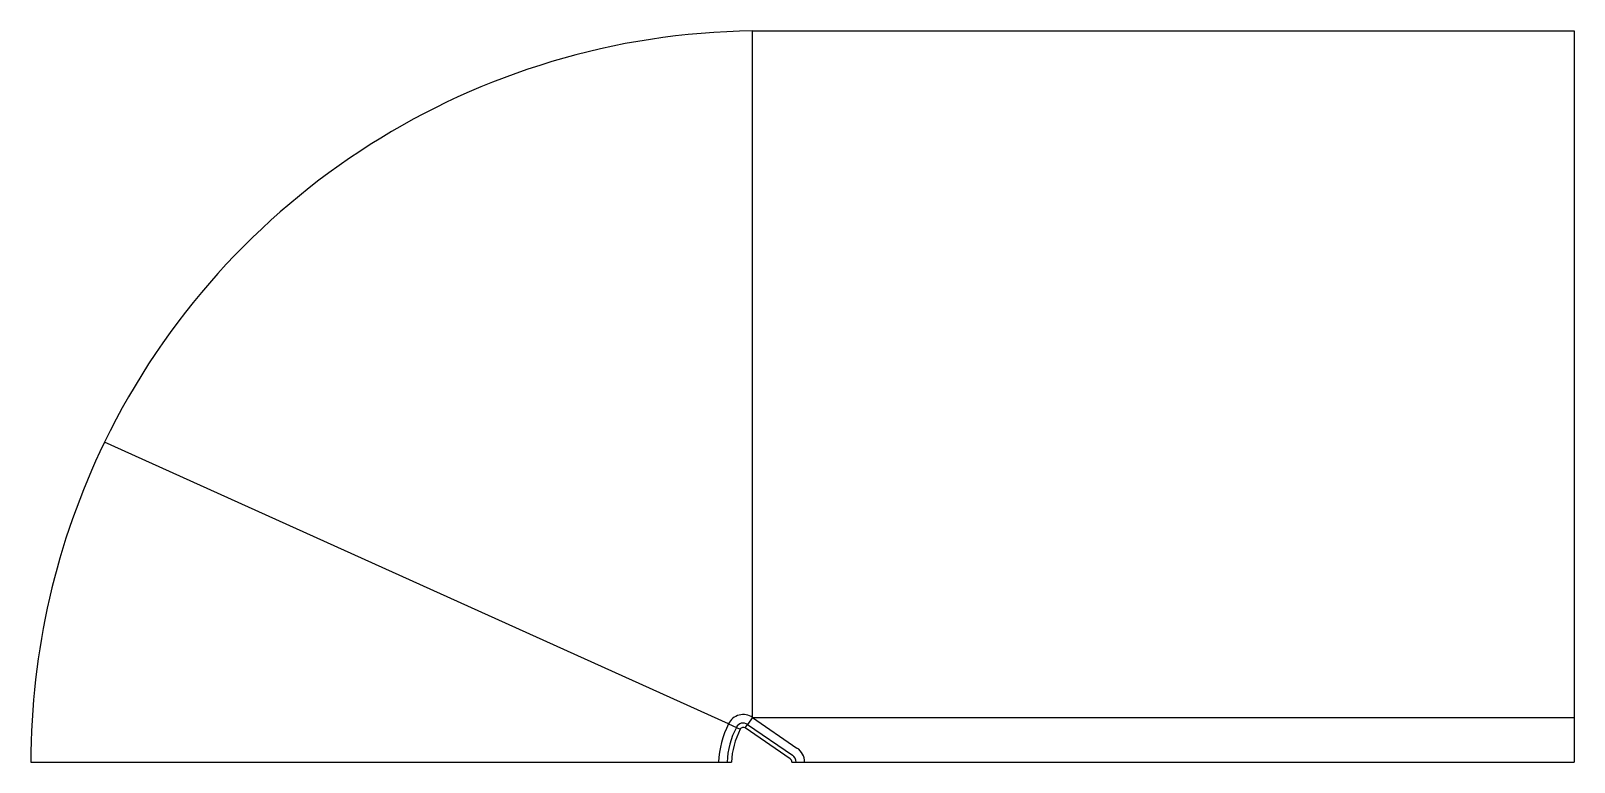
# Model space of a CAD drawing. Header units: inches. Extents: x 0 to 3618, y 0 to 1713.
import ezdxf

# ---------------------------------------------------------------- set-up
doc = ezdxf.new("R2010")
doc.units = ezdxf.units.IN
doc.header["$MEASUREMENT"] = 0

msp = doc.modelspace()

# ---------------------------------------------------------------- linework, layer by layer
at = {"color": 7, "linetype": 'Continuous'}
for p, q in [((1691.8, 104.2), (1691.8, 1712.8)), ((1691.8, 1712.8), (3617.5, 1712.8)), ((3617.5, 1712.8), (3617.5, 104.2)), ((1635.5, 89.6), (172.5, 749.1)), ((1635.5, 89.6), (1653.7, 81.3)), ((1653.7, 81.3), (1662.8, 77.2)), ((1674, 80), (1680.1, 88)), ((1779.7, 7.6), (1674, 80)), ((1691.8, 104.2), (1680.1, 88)), ((1680.1, 88), (1785, 16.1)), ((1691.8, 104.2), (1795.8, 32.9)), ((1691.8, 104.2), (3617.5, 104.2)), ((3617.5, 104.2), (3617.5, 0)), ((0, 0), (1611.8, 0)), ((1611.8, 0), (1632, 0)), ((1632, 0), (1642.2, 0)), ((1783.7, 0), (1793.7, 0)), ((1793.7, 0), (1813.7, 0)), ((1813.7, 0), (3617.5, 0))]:
    msp.add_line(p, q, dxfattribs=at)
for centre, radius, start, end in [((1712.9, 0), 1712.9, 90.7065, 154.0676), ((1712.9, 0), 1712.9, 154.0676, 180), ((1669.7, 73.7), 37.7, 54.0279, 155.0782), ((1831.6, -10.2), 220, 153.0397, 177.3456), ((1827.8, -8.7), 196, 152.6528, 177.4533), ((1826.8, -8.1), 184.8, 152.5221, 177.5031), ((1669.7, 73.7), 17.7, 54.028, 154.3371), ((1669.7, 73.7), 7.7, 55.5706, 152.5221), ((1774.6, 0), 9.15, 359.9976, 55.5706), ((1774.6, 0), 19.2, 359.9989, 56.9606), ((1774.6, 0), 39.2, 359.9995, 57.1595)]:
    msp.add_arc(centre, radius, start, end, dxfattribs=at)

doc.saveas('drawing.dxf')
